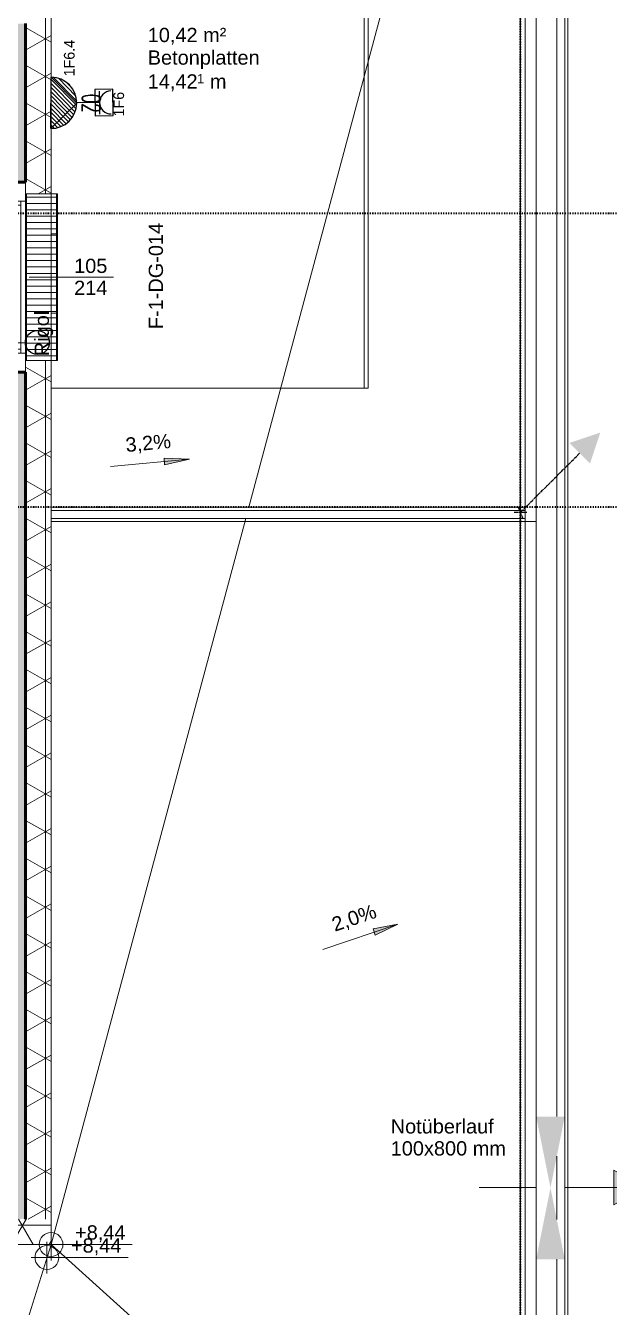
# Model space of a CAD drawing. Header units: metres. Extents: x -15638 to 29611, y -11908 to 29644.
# Drawn here: x 20379 to 24060, y 2594 to 10683 of the extents above; entities that cross this region are included whole.
import ezdxf
from ezdxf.enums import TextEntityAlignment as Align

# ---------------------------------------------------------------- set-up
doc = ezdxf.new("R2010")
doc.units = ezdxf.units.M
for name, pattern in [('ACAD_ISO08W100', [36, 24, -3, 6, -3]), ('Strich Punkt Mittel', [0.015875, 0.00635, -0.004763, 0, -0.004763]), ('Verdeckt', [0.003, 0.002, -0.001])]:
    doc.linetypes.add(name, pattern=pattern)
for name, color, linetype, lineweight in [('A-DETL-GENF_', 92, 'Continuous', 13), ('A-FLOR-HRAL', 11, 'Continuous', 5), ('A-GLAZ-IDEN_', 152, 'Continuous', 9), ('A_2D', 7, 'Continuous', 13), ('A_Decken', 8, 'Continuous', 13), ('A_Gelaender', 7, 'Continuous', 13), ('A_Raeume', 7, 'Continuous', 13), ('A_Raeume_', 7, 'Continuous', 5), ('A_Raeume_Beschriftung_', 7, 'Continuous', 9), ('A_Raster_', 1, 'Continuous', 9), ('A_Waende', 7, 'Continuous', 13), ('G-ANNO-DIMS_', 111, 'Continuous', 9), ('M-EQPM', 50, 'Continuous', 5), ('M-EQPM-IDEN_', 50, 'Continuous', 9), ('Text', 130, 'Continuous', 9)]:
    doc.layers.add(name, color=color, linetype=linetype, lineweight=lineweight)
for name, color, linetype, true_color in [('E_Beleuchtungstyp', 30, 'Continuous', 0xf1780e), ('E_ERDUNG', 150, 'ACAD_ISO08W100', 0x0f87ff), ('E_Steckdose+Schalter', 150, 'Continuous', 0x0b6cf4), ('ET_LEGENDE - Wohnung$0$810_AV_LE____T', 30, 'Continuous', 0xff870f)]:
    doc.layers.add(name, color=color, linetype=linetype, true_color=true_color)
doc.styles.add('Arial_2', font='arial.ttf', dxfattribs={"height": 0.09})
doc.styles.add('Arial_4', font='arial.ttf', dxfattribs={"height": 0.05849})
doc.styles.add('ET_LEGENDE - Wohnung$0$ROMANS', font='romans.shx', dxfattribs={"width": 0.6})

# ---------------------------------------------------------------- blocks, each defined once
blk = doc.blocks.new('*U555')
blk.add_line((0, 65), (0, 240))
at = {"linetype": 'Continuous', "ltscale": 0.125}
blk.add_line((35.4, 187.9), (-35.4, 117.1), dxfattribs=at)
blk.add_circle((0, 0), 65)
at = {"style": 'ET_LEGENDE - Wohnung$0$ROMANS', "width": 0.6, "flags": 1}
for tag, p in [('RAUMBUCHNUMMER', (0, -400)), ('ANLAGE', (0, -550))]:
    blk.add_attdef(tag, text='', height=100, dxfattribs=at).set_placement(p, align=Align.MIDDLE)
for tag, p in [('TEILANLAGE_NR', (0, -700)), ('KOMPONENTE', (0, -850)), ('KOMPONENTE_NR', (0, -1000)), ('BEZEICHNUNG', (0, -1150)), ('TYP', (0, -1300)), ('HERSTELLER', (0, -1450)), ('MODEL', (0, -1600)), ('LEISTUNG_MAX', (0, -1750)), ('SPEZIFISCH_1', (0, -1900)), ('SPEZIFISCH_2', (0, -2050)), ('SPEZIFISCH_3', (0, -2200)), ('SPEZIFISCH_4', (0, -2350)), ('SPEZIFISCH_5', (0, -2500)), ('GEWERKE_CODE', (0, -2650)), ('LV_POS', (0, -2800)), ('ZAEHLER', (0, -2950)), ('PLATZHALTER_1', (0, -3100)), ('PLATZHALTER_2', (0, -3250)), ('PLATZHALTER_3', (0, -3400)), ('JOBLISTE_VDMA', (0, -3550)), ('ET_SPEZIFISCH_1', (0, -3700)), ('ET_SPEZIFISCH_2', (0, -3850)), ('ET_SPEZIFISCH_3', (0, -4000)), ('ET_SPEZIFISCH_4', (0, -4150)), ('ET_SPEZIFISCH_5', (0, -4300)), ('ET_SPEZIFISCH_6', (0, -4450)), ('ET_SPEZIFISCH_7', (0, -4600))]:
    blk.add_attdef(tag, text='', height=100, dxfattribs=at).set_placement(p, align=Align.MIDDLE_CENTER)
blk = doc.blocks.new('*U572')
for p, q in [((71.8, 72.9), (-72.6, 72.9)), ((-72.6, 72.9), (-72.6, -25.1)), ((71.8, -25.1), (71.8, 72.9)), ((62.5, 0), (-62.5, 0)), ((0, 0), (0, -125)), ((-72.6, -25.1), (71.8, -25.1))]:
    blk.add_line(p, q)
blk.add_arc((0, 62.5), 62.5, 180, 0)
at = {"style": 'ET_LEGENDE - Wohnung$0$ROMANS', "width": 0.8, "flags": 1}
for tag, p in [('RAUMBUCHNUMMER', (0, -425)), ('ANLAGE', (0, -595.4)), ('TEILANLAGE_NR', (0, -755.5)), ('KOMPONENTE', (0, -901.3)), ('KOMPONENTE_NR', (0, -1063.3)), ('BEZEICHNUNG', (0, -1205.6)), ('TYP', (0, -1346.7)), ('HERSTELLER', (0, -1514.1)), ('MODEL', (0, -1677.3)), ('LEISTUNG_MAX', (0, -1851.5)), ('SPEZIFISCH_1', (0, -2012.8)), ('SPEZIFISCH_2', (0, -2200)), ('SPEZIFISCH_3', (0, -2374.2)), ('SPEZIFISCH_4', (0, -2548.5)), ('SPEZIFISCH_5', (0, -2722.7)), ('GEWERKE_CODE', (0, -2897)), ('LV_POS', (0, -3071.2)), ('ZAEHLER', (0, -3245.5)), ('PLATZHALTER_1', (0, -3419.7)), ('PLATZHALTER_2', (0, -3594)), ('PLATZHALTER_3', (0, -3768.2)), ('JOBLISTE_VDMA', (0, -3942.5))]:
    blk.add_attdef(tag, text='', height=100, dxfattribs=at).set_placement(p, align=Align.MIDDLE)
blk = doc.blocks.new('*U754')
for p, q in [((0, 0), (445.2, 445.2)), ((47.5, 0), (-47.5, 0)), ((-17.9, 44), (17.9, -44))]:
    blk.add_line(p, q)
blk.add_solid([(367.9, 522.6), (599.9, 599.9), (522.6, 367.9)])
at = {"style": 'ET_LEGENDE - Wohnung$0$ROMANS', "width": 0.6, "flags": 1}
for tag, p in [('RAUMBUCHNUMMER', (0, -300)), ('ANLAGE', (0, -450))]:
    blk.add_attdef(tag, text='', height=100, dxfattribs=at).set_placement(p, align=Align.MIDDLE)
for tag, p in [('TEILANLAGE_NR', (0, -600)), ('KOMPONENTE', (0, -750)), ('KOMPONENTE_NR', (0, -900)), ('BEZEICHNUNG', (0, -1050)), ('TYP', (0, -1200)), ('HERSTELLER', (0, -1350)), ('MODEL', (0, -1500)), ('LEISTUNG_MAX', (0, -1650)), ('SPEZIFISCH_1', (0, -1800)), ('SPEZIFISCH_2', (0, -1950)), ('SPEZIFISCH_3', (0, -2100)), ('SPEZIFISCH_4', (0, -2250)), ('SPEZIFISCH_5', (0, -2400)), ('GEWERKE_CODE', (0, -2550)), ('LV_POS', (0, -2700)), ('ZAEHLER', (0, -2850)), ('PLATZHALTER_1', (0, -3000)), ('PLATZHALTER_2', (0, -3150)), ('PLATZHALTER_3', (0, -3300)), ('JOBLISTE_VDMA', (0, -3450)), ('ET_SPEZIFISCH_1', (0, -3600)), ('ET_SPEZIFISCH_2', (0, -3750)), ('ET_SPEZIFISCH_3', (0, -3900)), ('ET_SPEZIFISCH_4', (0, -4050)), ('ET_SPEZIFISCH_5', (0, -4200)), ('ET_SPEZIFISCH_6', (0, -4350)), ('ET_SPEZIFISCH_7', (0, -4500))]:
    blk.add_attdef(tag, text='', height=100, dxfattribs=at).set_placement(p, align=Align.MIDDLE_CENTER)
blk = doc.blocks.new('Geländer - Geländer-3410059-263_PP_03DG_BT1')
at = {"layer": 'A_Gelaender', "lineweight": 5}
blk.add_line((42.7027, 70.778), (42.7027, 85.0167), dxfattribs=at)
blk = doc.blocks.new('Typ des oberen Holms - Oberer Geländerholm_Innen_-3410094-263_PP_03DG_BT1')
at = {"layer": 'A_Gelaender', "lineweight": 5}
for p, q in [((42.6327, 74.5452), (42.6327, 87.788)), ((42.6827, 87.838), (42.6827, 70.798)), ((42.6327, 73.8952), (42.6327, 74.2952)), ((42.6327, 70.848), (42.6327, 73.6452))]:
    blk.add_line(p, q, dxfattribs=at)
blk = doc.blocks.new('Typ des oberen Holms - Oberer Geländerholm_Innen_-V1-263_PP_03DG_BT1')
at = {"layer": 'A_Gelaender', "lineweight": 5}
for p, q in [((42.6327, 87.788), (42.6327, 74.5452)), ((42.6827, 87.838), (42.6827, 70.798)), ((42.6327, 74.2952), (42.6327, 73.8952)), ((42.6327, 73.6452), (42.6327, 70.848))]:
    blk.add_line(p, q, dxfattribs=at)
blk = doc.blocks.new('Geländer - Geländer-3634326-263_PP_03DG_BT1')
at = {"layer": 'A_Gelaender', "lineweight": 5}
for q in [(39.4427, 78.3905), (42.4327, 78.3705)]:
    blk.add_line((42.4327, 78.3905), q, dxfattribs=at)
blk = doc.blocks.new('Typ des oberen Holms - Oberer Geländerholm_Innen_-3634387-263_PP_03DG_BT1')
at = {"layer": 'A_Gelaender', "lineweight": 5}
for p, q in [((39.4427, 78.3705), (42.4327, 78.3705)), ((42.4327, 78.3205), (39.4427, 78.3205)), ((42.4327, 78.3705), (42.4327, 78.3205))]:
    blk.add_line(p, q, dxfattribs=at)
blk = doc.blocks.new('Typ des oberen Holms - Oberer Geländerholm_Innen_-V7-263_PP_03DG_BT1')
at = {"layer": 'A_Gelaender', "lineweight": 5}
for p, q in [((39.4427, 78.3705), (42.4327, 78.3705)), ((39.4427, 78.3205), (42.4327, 78.3205)), ((42.4327, 78.3705), (42.4327, 78.3205))]:
    blk.add_line(p, q, dxfattribs=at)
blk = doc.blocks.new('HLS_Rigol - 20x8cm-V47-263_PP_03DG_BT1')
at = {"layer": 'M-EQPM'}
h = blk.add_hatch(dxfattribs=at)
h.set_pattern_fill('FP_85', color=256, style=0, pattern_type=2)
h.set_pattern_definition([(270, (0, 0.6096), (0.04, 0), [])])
h.paths.add_polyline_path([(1.05, -0.0605), (1.05, 0.095), (0, 0.095), (0, -0.095), (1.05, -0.095)])
for p, q in [((0, 0.097), (0, 0.1)), ((0, 0.1), (1.05, 0.1)), ((0, 0.1), (1.05, 0.1)), ((0, 0.095), (0, 0.097)), ((0, 0.097), (1.05, 0.097)), ((0, 0.06), (0, 0.095)), ((0, 0.095), (1.05, 0.095)), ((1.05, 0.1), (1.05, 0.097)), ((1.05, 0.097), (1.05, 0.095)), ((1.05, 0.095), (1.05, 0.06)), ((0, -0.095), (1.05, -0.095)), ((0, -0.097), (1.05, -0.097)), ((0, -0.1), (1.05, -0.1)), ((0, -0.1), (1.05, -0.1))]:
    blk.add_line(p, q, dxfattribs=at)
blk = doc.blocks.new('Allg_Notueberlauf_rechteckig1 - Allg_Notueberlauf_rechteckig 100x600-10978595-263_PP_03DG_BT1')
at = {"layer": 'A-DETL-GENF_'}
blk.add_hatch(color=256, dxfattribs=at).paths.add_polyline_path([(42.9921, 73.988), (43.1827, 74.098), (42.9921, 74.208)])
for p, q in [((42.9921, 73.988), (42.9921, 74.208)), ((42.9921, 74.208), (43.1827, 74.098)), ((42.1427, 74.098), (42.5027, 74.098)), ((42.6827, 74.098), (43.1827, 74.098)), ((43.1827, 74.098), (42.9921, 73.988))]:
    blk.add_line(p, q, dxfattribs=at)
blk = doc.blocks.new('Allg_WD_rechteckig - Bau-11864584-263_PP_03DG_BT1')
at = {"layer": 'A-DETL-GENF_'}
for points in [[(0.125, -0.04), (0.125, -0.09), (0.575, 0), (0.125, 0.09)], [(0.575, 0), (1.025, -0.09), (1.025, 0.09), (0.901, 0.0652)]]:
    blk.add_hatch(color=256, dxfattribs=at).paths.add_polyline_path(points)
blk = doc.blocks.new('Fens_Tuer_1tlg - DK_SL_1200x2680_Terrasentür-NEU DG BT1-V26-263_PP_03DG_BT1')
at = {"layer": 'A_2D', "lineweight": 5}
for p, q in [((0.48, 0), (0.48, 0.96)), ((-0.6, 0.1), (0.6, 0.1)), ((-0.6, 0.1), (0.6, 0.1)), ((-0.6, 0.1), (0.6, 0.1)), ((-0.6, -0.1), (-0.6, 0.1)), ((-0.6, 0.1), (-0.6, -0.1)), ((0.6, 0.1), (0.6, -0.1)), ((0.6, -0.1), (0.6, 0.1)), ((-0.6, 0), (-0.48, 0)), ((-0.6, -0.1), (-0.6, 0)), ((-0.6, 0), (-0.6, -0.1)), ((-0.6, 0), (0.6, 0)), ((-0.5, 0.02), (-0.455, 0.02)), ((-0.5, 0), (-0.5, 0.02)), ((-0.5, 0.02), (-0.5, 0)), ((0.5, 0.02), (-0.5, 0.02)), ((-0.48, 0), (-0.5, 0)), ((-0.5, 0), (0.5, 0)), ((-0.48, -0.07), (-0.48, 0)), ((-0.48, 0), (-0.48, -0.07)), ((0.48, 0), (-0.48, 0)), ((-0.48, 0), (-0.48, -0.1)), ((-0.48, 0), (-0.48, -0.1)), ((0.48, 0), (-0.48, 0)), ((-0.455, 0.02), (-0.455, -0.07)), ((-0.455, -0.07), (-0.455, 0.02)), ((-0.455, 0.02), (0.455, 0.02)), ((0.455, 0.02), (0.5, 0.02)), ((0.455, -0.07), (0.455, 0.02)), ((0.455, -0.07), (0.455, 0.02)), ((0.48, 0), (0.48, -0.07)), ((0.5, 0), (0.48, 0)), ((0.48, 0), (0.48, -0.07)), ((0.48, 0), (0.6, 0)), ((0.48, -0.1), (0.48, 0)), ((0.48, 0), (0.48, -0.1)), ((0.5, 0.02), (0.5, 0)), ((0.5, 0.02), (0.5, 0)), ((0.6, 0), (0.6, -0.1)), ((0.6, 0), (0.6, -0.1)), ((-0.455, -0.07), (-0.48, -0.07)), ((-0.48, -0.07), (0.48, -0.07)), ((-0.455, -0.018), (0.455, -0.018)), ((-0.455, -0.032), (-0.455, -0.018)), ((-0.455, -0.018), (-0.455, -0.032)), ((0.455, -0.018), (-0.455, -0.018)), ((0.455, -0.032), (-0.455, -0.032)), ((-0.455, -0.032), (0.455, -0.032)), ((0.455, -0.07), (-0.455, -0.07)), ((0.455, -0.018), (0.455, -0.032)), ((0.455, -0.032), (0.455, -0.018)), ((0.48, -0.07), (0.455, -0.07)), ((-0.6, -0.1), (0.6, -0.1)), ((0.6, -0.1), (-0.6, -0.1)), ((-0.48, -0.1), (-0.6, -0.1)), ((0.6, -0.1), (-0.6, -0.1)), ((-0.48, -0.1), (0.48, -0.1)), ((0.6, -0.1), (0.48, -0.1)), ((-0.525, -0.26), (0.525, -0.26))]:
    blk.add_line(p, q, dxfattribs=at)
blk.add_arc((0.48, 0), 0.96, 90, 180, dxfattribs=at)
blk = doc.blocks.new('BS_Fens_PP - rechts-2843221-263_PP_03DG_BT1')
at = {"layer": 'A-GLAZ-IDEN_'}
blk.add_line((0, 0.00012), (0, -0.01051), dxfattribs=at)
blk = doc.blocks.new('Höhenkoten - 018-55644-263_PP_03DG_BT1')
at = {"layer": 'G-ANNO-DIMS_'}
for p, q in [((0, 0), (0, 0.002)), ((-0.002, 0), (0.01024, 0)), ((0, 0), (0, -0.002))]:
    blk.add_line(p, q, dxfattribs=at)
blk.add_circle((0, 0), 0.0015, dxfattribs=at)
blk = doc.blocks.new('354354')
at = {"layer": 'A-DETL-GENF_', "lineweight": 5}
h = blk.add_hatch(dxfattribs=at)
h.set_pattern_fill('FP_98', color=252, style=0, pattern_type=2)
h.set_pattern_definition([(90, (-0.58233, 0.368), (-0.5, 0), []), (180, (-0.58233, 0.368), (-1e-16, -0.5), [])])
h.paths.add_polyline_path([(20.2341, 73.698), (21.6159, 73.698), (21.6159, 73.701), (19.9959, 73.701), (19.9959, 73.698)])
h.paths.add_polyline_path([(34.7773, 73.698), (34.7773, 73.701), (33.1573, 73.701), (33.1573, 73.698), (34.3744, 73.698)])
h.paths.add_polyline_path([(18.1627, 73.698), (18.1814, 73.698), (18.1814, 73.701), (16.5614, 73.701), (16.5614, 73.698), (18.1593, 73.698)])
h.paths.add_polyline_path([(29.8875, 73.698), (31.5075, 73.698), (31.5075, 73.701), (29.8875, 73.701)])
h.paths.add_polyline_path([(20.2341, 73.703), (21.6159, 73.703), (21.6159, 73.738), (19.9959, 73.738), (19.9959, 73.703)])
h.paths.add_polyline_path([(18.165, 73.703), (18.1814, 73.703), (18.1814, 73.738), (16.5614, 73.738), (16.5614, 73.703), (18.1574, 73.703)])
h.paths.add_polyline_path([(33.1573, 73.703), (34.7773, 73.703), (34.7773, 73.738), (33.1573, 73.738)])
h.paths.add_polyline_path([(29.8875, 73.703), (31.5075, 73.703), (31.5075, 73.738), (29.8875, 73.738)])
h.paths.add_polyline_path([(10.8477, 78.9016), (10.8827, 78.9016), (10.8827, 79.9516), (10.8477, 79.9516), (10.8477, 78.918)])
h.paths.add_polyline_path([(10.8457, 78.9016), (10.8457, 79.9516), (10.8427, 79.9516), (10.8427, 78.9016)])
h.paths.add_polyline_path([(39.4777, 79.318), (39.4777, 80.368), (39.4427, 80.368), (39.4427, 79.318)])
h.paths.add_polyline_path([(39.4827, 79.318), (39.4827, 80.368), (39.4797, 80.368), (39.4797, 79.318)])
h.paths.add_polyline_path([(10.8827, 80.648), (10.8827, 80.743), (10.8777, 80.743), (10.8777, 80.7155), (10.8027, 80.7155), (10.7727, 80.724), (10.7727, 80.667), (10.8027, 80.6755), (10.8777, 80.6755), (10.8777, 80.648)])
h.paths.add_polyline_path([(10.8477, 81.4405), (10.8827, 81.4405), (10.8827, 83.0605), (10.8477, 83.0605), (10.8477, 81.4569)])
h.paths.add_polyline_path([(10.8427, 81.4405), (10.8457, 81.4405), (10.8457, 83.0605), (10.8427, 83.0605), (10.8427, 81.9392)])
h.paths.add_polyline_path([(39.4797, 81.518), (39.4827, 81.518), (39.4827, 83.138), (39.4797, 83.138), (39.4797, 82.2123)])
h.paths.add_polyline_path([(39.4427, 81.518), (39.4777, 81.518), (39.4777, 83.138), (39.4427, 83.138), (39.4427, 82.2123)])
h.paths.add_polyline_path([(22.7627, 85.418), (22.8002, 85.418), (22.8002, 85.423), (22.7727, 85.423), (22.7727, 85.498), (22.7812, 85.528), (22.7241, 85.528), (22.7327, 85.498), (22.7327, 85.423), (22.7052, 85.423), (22.7052, 85.418), (22.7578, 85.418)])
h.paths.add_polyline_path([(23.2654, 85.418), (24.7677, 85.418), (24.7677, 85.453), (23.1477, 85.453), (23.1477, 85.418)])
h.paths.add_polyline_path([(25.8902, 85.418), (27.3177, 85.418), (27.3177, 85.453), (25.6977, 85.453), (25.6977, 85.418)])
h.paths.add_polyline_path([(25.6977, 85.455), (27.3177, 85.455), (27.3177, 85.458), (25.6977, 85.458)])
h.paths.add_polyline_path([(24.7677, 85.455), (24.7677, 85.458), (23.1477, 85.458), (23.1477, 85.455), (24.4762, 85.455)])
h.paths.add_polyline_path([(22.5775, 86.9537), (22.5923, 86.9556), (22.6066, 86.9617), (22.6187, 86.9715), (22.627, 86.9822), (22.6327, 86.996), (22.6346, 87.0108), (22.6327, 87.0256), (22.627, 87.0394), (22.6179, 87.0512), (22.6044, 87.061), (22.5923, 87.066), (22.5755, 87.0677), (22.5627, 87.066), (22.5489, 87.0603), (22.5363, 87.0503), (22.528, 87.0394), (22.5223, 87.0256), (22.5203, 87.0108), (22.5223, 86.996), (22.528, 86.9822), (22.5371, 86.9704), (22.5489, 86.9613), (22.5627, 86.9556), (22.5768, 86.9537)])
h.paths.add_polyline_path([(22.4177, 87.328), (27.9077, 87.328), (27.9077, 87.368), (22.4177, 87.368), (22.4177, 87.3309)])
h.paths.add_polyline_path([(27.9021, 87.408), (27.9077, 87.408), (27.9077, 87.488), (22.4177, 87.488), (22.4177, 87.408), (27.7246, 87.408)])
at = {"layer": 'A_Waende', "lineweight": 5}
h = blk.add_hatch(dxfattribs=at)
h.set_pattern_fill('FP_3', color=250, angle=-180, style=0, pattern_type=2)
h.set_pattern_definition([(270, (39.283, 80.778), (0.20637, -4e-16), []), (330, (39.283, 80.778), (0.103185, 0.1787217), []), (30, (39.283, 80.778), (-0.103185, 0.1787217), [])])
h.paths.add_polyline_path([(39.2827, 73.898), (39.4427, 73.898), (39.4427, 79.318), (39.2827, 79.318), (39.2827, 74.0737)])
h.paths.add_polyline_path([(39.3002, 80.368), (39.4427, 80.368), (39.4427, 81.518), (39.2827, 81.518), (39.2827, 80.368), (39.2877, 80.368)])
h.paths.add_polyline_path([(39.2857, 83.138), (39.4427, 83.138), (39.4427, 84.4477), (39.2827, 84.4477), (39.2827, 83.138)])
h.paths.add_polyline_path([(39.2827, 85.4977), (39.4427, 85.4977), (39.4427, 87.1754), (39.2827, 87.1754), (39.2827, 85.5727)])
h = blk.add_hatch(dxfattribs=at)
h.set_pattern_fill('FP_4', color=250, style=0, pattern_type=2)
h.set_pattern_definition([(45, (0, 0), (-0.08980256, 0.08980256), []), (45, (0.0898, 0), (-0.08980256, 0.08980256), [0.0635, -0.03175])])
h.paths.add_polyline_path([(39.2827, 73.898), (39.2827, 79.243), (39.0827, 79.243), (39.0827, 73.898), (39.2653, 73.898)])
h.paths.add_polyline_path([(39.0827, 80.443), (39.2827, 80.443), (39.2827, 81.443), (39.0827, 81.443), (39.0827, 80.7305)])
h.paths.add_polyline_path([(39.2827, 83.213), (39.2827, 84.3727), (39.0827, 84.3727), (39.0827, 83.213), (39.1827, 83.213)])
h.paths.add_polyline_path([(39.1827, 85.8227), (39.1049, 85.8422), (39.119, 85.8068), (39.1427, 85.8127)])
h.paths.add_polyline_path([(39.2827, 85.7977), (39.2827, 85.8477), (39.1827, 85.8227), (39.2363, 85.8093)])
h.paths.add_polyline_path([(39.2827, 85.7552), (39.2827, 85.7977), (39.2197, 85.7977), (39.2414, 85.783)])
h.paths.add_polyline_path([(39.1427, 85.5727), (39.2827, 85.5727), (39.2827, 85.7552), (39.1397, 85.7552), (39.1427, 85.7477), (39.0827, 85.7477), (39.0827, 85.5727)])
h.paths.add_polyline_path([(39.1276, 85.7855), (39.1456, 85.7977), (39.1227, 85.7977)])
h.paths.add_polyline_path([(39.2197, 85.8477), (39.2827, 85.8477), (39.2827, 85.8902), (39.2277, 85.8531)])
h.paths.add_polyline_path([(39.1456, 85.8477), (39.0868, 85.8874), (39.1027, 85.8477), (39.1427, 85.8477)])
h.paths.add_polyline_path([(39.2827, 85.8902), (39.2827, 86.5927), (39.0827, 86.5927), (39.0827, 85.8977), (39.0857, 85.8902), (39.2204, 85.8902)])
h = blk.add_hatch(dxfattribs=at)
h.set_pattern_fill('FP_2', color=250, style=0, pattern_type=2)
h.set_pattern_definition([(180, (25.243, 73.898), (0, -0.20637), []), (240, (25.243, 73.898), (0.1787303, -0.10319), []), (300, (25.243, 73.898), (0.1787303, 0.10319), [])])
h.paths.add_polyline_path([(38.2223, 73.738), (39.4427, 73.738), (39.4427, 73.898), (38.1473, 73.898), (38.1473, 73.738)])
h.paths.add_polyline_path([(34.7773, 73.738), (36.5273, 73.738), (36.5273, 73.898), (34.7773, 73.898), (34.7773, 73.8599)])
h.paths.add_polyline_path([(33.1573, 73.738), (33.1573, 73.898), (31.5075, 73.898), (31.5075, 73.738), (32.9604, 73.738)])
h.paths.add_polyline_path([(29.7382, 73.738), (29.8875, 73.738), (29.8875, 73.898), (28.3552, 73.898), (28.3552, 73.738), (29.3235, 73.738)])
h.paths.add_polyline_path([(25.8902, 73.738), (26.7352, 73.738), (26.7352, 73.898), (24.6846, 73.898), (24.6846, 73.738), (25.7577, 73.738)])
h.paths.add_polyline_path([(23.0646, 73.738), (23.0646, 73.898), (21.6159, 73.898), (21.6159, 73.738), (23.0622, 73.738)])
h.paths.add_polyline_path([(12.7559, 73.738), (13.1914, 73.738), (13.1914, 73.898), (11.0427, 73.898), (11.0427, 73.738), (11.75, 73.738)])
h.paths.add_polyline_path([(15.4277, 73.738), (16.5614, 73.738), (16.5614, 73.898), (14.8114, 73.898), (14.8114, 73.738), (15.3277, 73.738)])
h.paths.add_polyline_path([(18.2564, 73.738), (19.9959, 73.738), (19.9959, 73.898), (18.1814, 73.898), (18.1814, 73.738)])
at = {"layer": 'G-ANNO-DIMS_'}
for points in [[(40.3154, 78.6942), (40.1554, 78.7007), (40.1592, 78.659)], [(41.6304, 75.7603), (41.4734, 75.7293), (41.4867, 75.6897)]]:
    blk.add_hatch(color=256, dxfattribs=at).paths.add_polyline_path(points)
at = {"layer": 'A_2D'}
for p, q in [((39.4427, 84.3537), (39.4427, 79.143)), ((41.4427, 79.143), (41.4427, 84.3537)), ((39.4427, 79.143), (41.4427, 79.143))]:
    blk.add_line(p, q, dxfattribs=at)
at = {"layer": 'A_Decken'}
for p, q in [((40.6896, 78.3905), (42.5027, 85.1555)), ((41.4177, 84.3537), (41.4177, 79.143)), ((39.4427, 80.368), (39.4427, 81.518)), ((39.4427, 78.3905), (39.4427, 79.318)), ((41.4177, 79.143), (39.4427, 79.143)), ((39.4427, 78.3167), (39.4427, 78.3205)), ((39.4427, 73.738), (40.6708, 78.3205)), ((39.4427, 73.738), (38.5798, 70.978)), ((42.5027, 70.978), (39.4427, 73.738))]:
    blk.add_line(p, q, dxfattribs=at)
at = {"layer": 'A_Raeume', "color": 8, "linetype": 'Verdeckt'}
for p, q in [((42.4327, 78.3705), (42.4327, 87.588)), ((41.4427, 84.3537), (41.4427, 79.143)), ((39.4427, 79.143), (41.4177, 79.143)), ((41.4177, 79.143), (41.4427, 79.143)), ((42.4327, 71.048), (42.4327, 78.3205)), ((39.4427, 78.3005), (42.5027, 78.3005))]:
    blk.add_line(p, q, dxfattribs=at)
at = {"layer": 'A_Raeume_', "flags": 128}
for points in [[(39.4427, 79.143), (39.4427, 78.3705), (42.4327, 78.3705), (42.4327, 87.588), (39.4427, 87.588), (39.4427, 84.3537), (41.4427, 84.3537), (41.4427, 79.143)], [(39.4427, 84.3537), (39.4427, 79.143), (41.4427, 79.143), (41.4427, 84.3537)], [(29.7382, 73.738), (24.7927, 73.738), (24.7927, 71.1858), (24.7927, 71.048), (42.4327, 71.048), (42.4327, 78.3005), (39.4427, 78.3005), (39.4427, 73.738), (34.9382, 73.738), (34.9382, 71.8558), (34.9382, 71.718), (34.8004, 71.718), (29.7382, 71.718)]]:
    blk.add_lwpolyline(points, close=True, dxfattribs=at)
at = {"layer": 'A_Raster_', "linetype": 'Strich Punkt Mittel', "lineweight": 35}
for p, q in [((42.4027, 59.9489), (42.4027, 94.2296)), ((48.1215, 80.2455), (3.8074, 80.2455)), ((48.1215, 78.3905), (3.8074, 78.3905))]:
    blk.add_line(p, q, dxfattribs=at)
at = {"layer": 'A_Waende'}
for p, q in [((42.5027, 70.978), (42.5027, 87.658)), ((39.2827, 79.318), (39.2827, 80.368)), ((39.4427, 80.368), (39.4427, 79.318))]:
    blk.add_line(p, q, dxfattribs=at)
at = {"layer": 'A_Waende', "color": 10, "lineweight": 50}
for p, q in [((39.2827, 81.443), (39.2827, 80.443)), ((39.2827, 80.443), (39.0827, 80.443)), ((39.2827, 79.243), (39.0827, 79.243)), ((39.2827, 79.243), (39.2827, 73.898))]:
    blk.add_line(p, q, dxfattribs=at)
at = {"layer": 'A_Waende', "color": 250, "lineweight": 5}
for p, q in [((39.2827, 80.443), (39.2827, 80.368)), ((39.4427, 80.368), (39.2827, 80.368)), ((39.2827, 79.243), (39.2827, 79.318)), ((39.4427, 79.318), (39.2827, 79.318)), ((39.4427, 73.738), (39.4427, 78.3905)), ((39.4427, 73.738), (38.1473, 73.738))]:
    blk.add_line(p, q, dxfattribs=at)
at = {"layer": 'G-ANNO-DIMS_'}
for p, q in [((39.8175, 78.6491), (40.3154, 78.6942)), ((40.3154, 78.6942), (40.1554, 78.7007)), ((40.1554, 78.7007), (40.1592, 78.659)), ((40.1592, 78.659), (40.3154, 78.6942)), ((41.1567, 75.6003), (41.6304, 75.7603)), ((41.6304, 75.7603), (41.4734, 75.7293)), ((41.4734, 75.7293), (41.4867, 75.6897)), ((41.4867, 75.6897), (41.6304, 75.7603))]:
    blk.add_line(p, q, dxfattribs=at)
at = {"layer": 'A-DETL-GENF_', "rotation": 89.99999999999974}
blk.add_blockref('Allg_WD_rechteckig - Bau-11864584-263_PP_03DG_BT1', (42.5927, 73.5202), dxfattribs=at)
at = {"layer": 'A-DETL-GENF_'}
blk.add_blockref('Allg_Notueberlauf_rechteckig1 - Allg_Notueberlauf_rechteckig 100x600-10978595-263_PP_03DG_BT1', (0, 0), dxfattribs=at)
at = {"layer": 'A-FLOR-HRAL'}
for name in ['Geländer - Geländer-3410059-263_PP_03DG_BT1', 'Geländer - Geländer-3634326-263_PP_03DG_BT1']:
    blk.add_blockref(name, (0, 0), dxfattribs=at)
at = {"layer": 'A-GLAZ-IDEN_', "xscale": 49.99999999999998, "yscale": 49.99999999999998, "zscale": 49.99999999999998, "rotation": 90.00000000000003}
blk.add_blockref('BS_Fens_PP - rechts-2843221-263_PP_03DG_BT1', (39.3107, 79.8439), dxfattribs=at)
at = {"layer": 'A_2D', "lineweight": 5, "rotation": 89.99999999999991}
blk.add_blockref('Fens_Tuer_1tlg - DK_SL_1200x2680_Terrasentür-NEU DG BT1-V26-263_PP_03DG_BT1', (39.1827, 79.843), dxfattribs=at)
at = {"layer": 'A_Gelaender', "lineweight": 5}
for name in ['Typ des oberen Holms - Oberer Geländerholm_Innen_-3410094-263_PP_03DG_BT1', 'Typ des oberen Holms - Oberer Geländerholm_Innen_-V1-263_PP_03DG_BT1', 'Typ des oberen Holms - Oberer Geländerholm_Innen_-3634387-263_PP_03DG_BT1', 'Typ des oberen Holms - Oberer Geländerholm_Innen_-V7-263_PP_03DG_BT1']:
    blk.add_blockref(name, (0, 0), dxfattribs=at)
at = {"layer": 'G-ANNO-DIMS_', "xscale": 49.99999999999998, "yscale": 49.99999999999998, "zscale": 49.99999999999998}
for p in [(39.4427, 73.738), (39.4169, 73.6557)]:
    blk.add_blockref('Höhenkoten - 018-55644-263_PP_03DG_BT1', p, dxfattribs=at)
at = {"layer": 'M-EQPM', "rotation": 269.9999999999997}
blk.add_blockref('HLS_Rigol - 20x8cm-V47-263_PP_03DG_BT1', (39.3827, 80.368), dxfattribs=at)
at = {"layer": 'A-GLAZ-IDEN_', "insert": (40.0588, 79.515), "char_height": 0.09, "width": 0.797679, "attachment_point": 1, "rotation": 90, "style": 'Arial_2'}
blk.add_mtext('F-1-DG-014', dxfattribs=at)
at = {"layer": 'A-GLAZ-IDEN_', "char_height": 0.09, "width": 0.252532, "attachment_point": 1, "style": 'Arial_2'}
for s, insert in [('105', (39.5883, 79.9595)), ('214', (39.5883, 79.8206))]:
    blk.add_mtext(s, dxfattribs=dict(at, insert=insert))
at = {"layer": 'A_Raeume_Beschriftung_', "attachment_point": 1}
for s, insert, char_height, width, style in [('10,42 m²', (40.0525, 81.4167), 0.09, 0.58924, 'Arial_2'), ('Betonplatten', (40.0525, 81.2742), 0.09, 0.825738, 'Arial_2'), ('14,42', (40.0525, 81.1232), 0.09, 0.376793, 'Arial_2'), ('1', (40.3634, 81.1251), 0.0585, 0.056118, 'Arial_4'), (' m', (40.4097, 81.1232), 0.09, 0.164346, 'Arial_2')]:
    blk.add_mtext(s, dxfattribs=dict(at, insert=insert, char_height=char_height, width=width, style=style))
at = {"layer": 'G-ANNO-DIMS_', "char_height": 0.09, "width": 0.342666, "attachment_point": 1, "line_spacing_factor": 0.941778, "style": 'Arial_2'}
for s, insert, rotation in [('3,2%', (39.9088, 78.8291), 5.1696), ('2,0%', (41.2036, 75.7967), 18.66022)]:
    blk.add_mtext(s, dxfattribs=dict(at, insert=insert, rotation=rotation))
at = {"layer": 'G-ANNO-DIMS_', "char_height": 0.09, "width": 0.380128, "attachment_point": 1, "line_spacing_factor": 0.941778, "style": 'Arial_2'}
for insert in [(39.5943, 73.8591), (39.5685, 73.7767)]:
    blk.add_mtext('+8,44', dxfattribs=dict(at, insert=insert))
at = {"layer": 'M-EQPM-IDEN_', "insert": (39.3393, 79.3444), "char_height": 0.09, "width": 0.3327, "attachment_point": 1, "rotation": 90, "style": 'Arial_2'}
blk.add_mtext('Rigol', dxfattribs=at)
at = {"layer": 'Text', "color": 7, "char_height": 0.09, "attachment_point": 1, "style": 'Arial_2'}
for s, insert, width in [('Notüberlauf', (41.585, 74.5286), 0.761603), ('100x800 mm', (41.585, 74.3897), 0.861814)]:
    blk.add_mtext(s, dxfattribs=dict(at, insert=insert, width=width))
blk = doc.blocks.new('*U559')
h = blk.add_hatch()
h.set_pattern_fill('ANSI31', color=256, scale=5, style=0)
edge = h.paths.add_edge_path()
edge.add_arc((0, 0), 140, 0, 180)
edge.add_line((-140, 0), (140, 0))
at = {"color": 7}
for p, q in [((0, 140), (-140, 0)), ((0, 140), (140, 0)), ((140, 0), (-140, 0))]:
    blk.add_line(p, q, dxfattribs=at)
blk.add_line((0, 0), (0, 0))
blk.add_arc((0, 0), 140, 0, 180, dxfattribs=at)
at = {"style": 'ET_LEGENDE - Wohnung$0$ROMANS', "width": 0.6, "flags": 1}
for tag, p in [('RAUMBUCHNUMMER', (1420.4, 2381.2)), ('ANLAGE', (1420.4, 2231.2))]:
    blk.add_attdef(tag, text='', height=100, dxfattribs=at).set_placement(p, align=Align.MIDDLE)
for tag, p in [('TEILANLAGE_NR', (1420.4, 2081.2)), ('KOMPONENTE', (1420.4, 1931.2)), ('KOMPONENTE_NR', (1420.4, 1781.2)), ('BEZEICHNUNG', (1420.4, 1631.2)), ('TYP', (1420.4, 1481.2)), ('HERSTELLER', (1420.4, 1331.2)), ('MODEL', (1420.4, 1181.2)), ('LEISTUNG_MAX', (1420.4, 1031.2)), ('SPEZIFISCH_1', (1420.4, 881.2)), ('SPEZIFISCH_2', (1420.4, 731.2)), ('SPEZIFISCH_3', (1420.4, 581.2)), ('SPEZIFISCH_4', (1420.4, 431.2)), ('SPEZIFISCH_5', (1420.4, 281.2)), ('GEWERKE_CODE', (1420.4, 131.2)), ('LV_POS', (1420.4, -18.8)), ('ZAEHLER', (1420.4, -168.8)), ('PLATZHALTER_1', (1420.4, -318.8)), ('PLATZHALTER_2', (1420.4, -468.8)), ('PLATZHALTER_3', (1420.4, -618.8)), ('JOBLISTE_VDMA', (1420.4, -768.8)), ('ET_SPEZIFISCH_1', (1420.4, -918.8)), ('ET_SPEZIFISCH_2', (1420.4, -1068.8)), ('ET_SPEZIFISCH_3', (1420.4, -1218.8)), ('ET_SPEZIFISCH_4', (1420.4, -1368.8)), ('ET_SPEZIFISCH_5', (1420.4, -1518.8)), ('ET_SPEZIFISCH_6', (1420.4, -1668.8)), ('ET_SPEZIFISCH_7', (1420.4, -1818.8))]:
    blk.add_attdef(tag, text='', height=100, dxfattribs=at).set_placement(p, align=Align.MIDDLE_CENTER)
at = {"layer": 'ET_LEGENDE - Wohnung$0$810_AV_LE____T', "style": 'ET_LEGENDE - Wohnung$0$ROMANS', "width": 0.6}
blk.add_attdef('NAME', text='', height=100, dxfattribs=at).set_placement((0, 140), align=Align.BOTTOM_CENTER)

msp = doc.modelspace()

# ---------------------------------------------------------------- linework, layer by layer
at = {"color": 5}
msp.add_lwpolyline([(-10981, 16688.6), (-10981, 6097.4), (-10981, 330.8), (-6220.5, 330.8), (3979.3, 330.8), (13979.3, 330.8), (23499, 330.8), (23499.3, 810.8), (23499, 10810.8), (23499, 16810.8), (19347.7, 16810.8), (9347.7, 16810.8), (-981, 16810.8), (-10981, 16810.8), (-10981, 16688.6)], dxfattribs=at)

# ---------------------------------------------------------------- block references
at = {"xscale": 1000, "yscale": 1000, "zscale": 1000}
msp.add_blockref('354354', (-18903.7, -70747.2), dxfattribs=at)
at = {"layer": 'E_Beleuchtungstyp', "color": 42, "true_color": 0xdd8622, "xscale": 1.158225034426235, "yscale": 1.158225034426235, "zscale": 1.158225034426235, "rotation": 269.3675499539953}
msp.add_blockref('*U559', (20539, 10195.8), dxfattribs=at).add_auto_attribs({'NAME': '02'})
at = {"layer": 'E_ERDUNG', "xscale": 0.8398080000000001, "yscale": 0.8398080000000001, "zscale": 0.8398080000000001}
msp.add_blockref('*U754', (23499.1, 7610.8), dxfattribs=at)
at = {"layer": 'E_Steckdose+Schalter'}
for name, p, xscale, yscale, zscale, rotation in [('*U572', (20844.8, 10197.6), 1.158225034426237, 1.158225034426237, 1.158225034426237, 270.7867172495065), ('*U555', (20452.7, 8683.5), 1.15822503442624, 1.15822503442624, 1.15822503442624, 91.36110168650983)]:
    msp.add_blockref(name, p, dxfattribs=dict(at, xscale=xscale, yscale=yscale, zscale=zscale, rotation=rotation))

# ---------------------------------------------------------------- texts
at = {"color": 212}
for s, p in [('1F6.4', (20687.8, 10362.9)), ('1F6', (20999.6, 10110.3))]:
    msp.add_text(s, height=67.36, rotation=90.04223, dxfattribs=at).set_placement(p)

doc.saveas('drawing.dxf')
